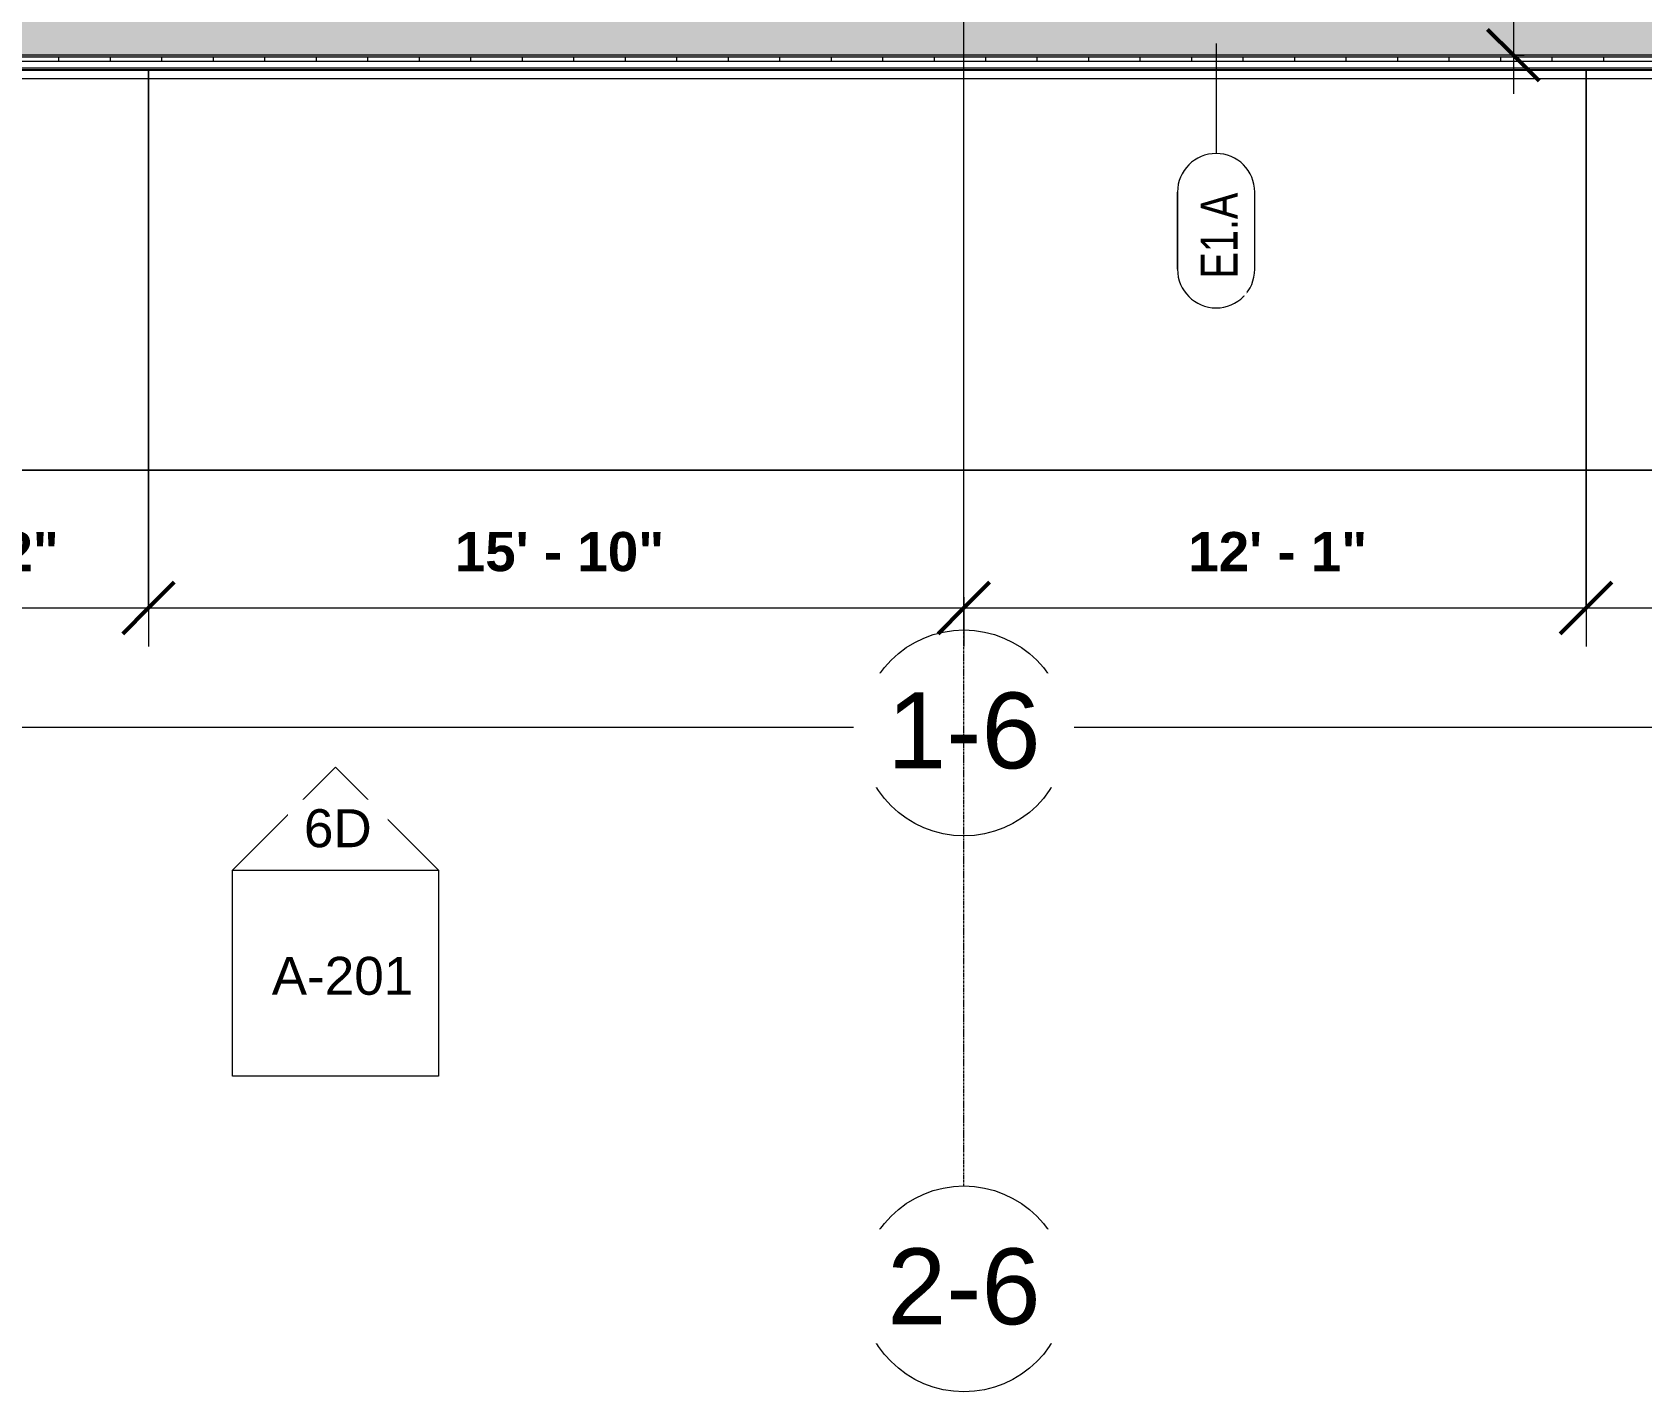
# Model space of a CAD drawing. Header units: inches. Extents: x 23906 to 26716, y -23130 to -20467.
# Drawn here: x 24605.8 to 24980.9, y -23106.9 to -22789.9 of the extents above; entities that cross this region are included whole.
import ezdxf

# ---------------------------------------------------------------- set-up
doc = ezdxf.new("R2010")
doc.units = ezdxf.units.IN
doc.header["$MEASUREMENT"] = 0
doc.linetypes.add('Grid Line 1_2_', pattern=[0.875, 0.5, -0.125, 0.125, -0.125])
for name, color, linetype, lineweight in [('A-ANNO-DIMS', 211, 'Continuous', 9), ('A-ANNO-DIMS-96', 211, 'Continuous', 9), ('A-SITE-ROAD', 130, 'Continuous', 140), ('A-SITE-SWLK', 140, 'Continuous', 140), ('A-WALL', 113, 'Continuous', 20), ('A-WALL-IDEN', 211, 'Continuous', 9), ('A-WALL-PATT', 111, 'Continuous', 50), ('C-TOPO', 7, 'Continuous', 20), ('G-ANNO-SYMB', 111, 'Continuous', 9), ('L-SITE-WALL', 31, 'Continuous', 20), ('S-GRID', 1, 'Continuous', 9), ('S-GRID-IDEN', 1, 'Continuous', 9)]:
    doc.layers.add(name, color=color, linetype=linetype, lineweight=lineweight)
doc.styles.add('Arial', font='arial.ttf', dxfattribs={"height": 17.703593})
doc.styles.add('Arial_1', font='arial.ttf', dxfattribs={"height": 8.851796})
doc.styles.add('Arial_B', font='arialbd.ttf', dxfattribs={"height": 9.132806})
doc.styles.add('Century Gothic_1', font='GOTHIC.TTF', dxfattribs={"width": 0.8, "height": 8.622671})
doc.dimstyles.new('OD_Dimension', dxfattribs={"dimscale": 12, "dimtxt": 9, "dimasz": 1, "dimexe": 0.75, "dimexo": 0.5, "dimgap": 0.5, "dimtad": 1, "dimdec": 3, "dimrnd": 0.125, "dimzin": 1, "dimdsep": 46, "dimlunit": 4, "dimtxsty": 'Arial_B', "dimblk1": 'OBLIQUE', "dimblk2": 'OBLIQUE', "dimsah": 1, "dimcen": 0.09, "dimdle": 0.75, "dimazin": 0, "dimtfac": 1, "dimtdec": 4, "dimtix": 1, "dimtmove": 0, "dimatfit": 3, "dimfxl": 1, "dimtvp": 1, "dimtfill": 1, "dimfrac": 2, "dimtolj": 1, "dimtzin": 0, "dimlwd": 13, "dimlwe": 13, "dimarcsym": 2})
doc.dimstyles.new('OD_Dimension_1', dxfattribs={"dimscale": 12, "dimtxt": 9, "dimasz": 1, "dimexe": 0.75, "dimexo": 0.5, "dimgap": 0.5, "dimtad": 1, "dimdec": 3, "dimrnd": 0.125, "dimzin": 1, "dimdsep": 46, "dimlunit": 4, "dimtxsty": 'Arial_B', "dimblk1": 'OBLIQUE', "dimblk2": 'OBLIQUE', "dimsah": 1, "dimcen": 0.09, "dimdle": 0.75, "dimazin": 0, "dimtfac": 1, "dimtdec": 4, "dimtix": 1, "dimtmove": 0, "dimatfit": 3, "dimfxl": 1, "dimtvp": 1, "dimtfill": 1, "dimfrac": 2, "dimtolj": 1, "dimtzin": 0, "dimlwd": 13, "dimlwe": 13, "dimarcsym": 2})

# ---------------------------------------------------------------- blocks, each defined once
blk = doc.blocks.new('Struct_Xcel_Sports Complex_rvt-1-Enlarged First Floor Plan _East_')
at = {"layer": 'L-SITE-WALL', "color": 43, "lineweight": 13}
blk.add_line((25074.08, -22798.8), (24243.77, -22798.8), dxfattribs=at)
blk = doc.blocks.new('Grid - Grid Head - Circle-14747-Enlarged First Floor Plan _East_')
at = {"layer": 'S-GRID-IDEN'}
blk.add_circle((0, 0), 0.25, dxfattribs=at)
blk = doc.blocks.new('Elevation - Detail Number-93309-Enlarged First Floor Plan _East_')
at = {"layer": 'G-ANNO-SYMB'}
for p, q in [((-0.25, -0.25), (-0.25, 0.25)), ((-0.25, 0.25), (0.25, 0.25)), ((0.25, 0.25), (0.25, -0.25)), ((0.25, -0.25), (-0.25, -0.25))]:
    blk.add_line(p, q, dxfattribs=at)
blk = doc.blocks.new('Elevation - Detail Number-93036-Enlarged First Floor Plan _East_')
at = {"layer": 'G-ANNO-SYMB'}
for p, q in [((0, 0.25), (-0.25, 0)), ((0.25, 0), (0, 0.25)), ((-0.25, 0), (0.25, 0))]:
    blk.add_line(p, q, dxfattribs=at)
blk = doc.blocks.new('Wall Tag - 1_4_-1369832-Enlarged First Floor Plan _East_')
at = {"layer": 'A-WALL-IDEN', "color": 153}
for p, q in [((-0.0822, 0.0968), (0.1053, 0.0968)), ((0.1053, 0.0968), (-0.0822, 0.0968)), ((-0.0822, -0.0907), (0.1053, -0.0907)), ((-0.0822, -0.0907), (0.1053, -0.0907))]:
    blk.add_line(p, q, dxfattribs=at)
for centre, start, end in [((-0.0822, 0.0031), 90, 270), ((-0.0822, 0.0031), 90, 270), ((0.1053, 0.0031), 270, 90), ((0.1053, 0.0031), 270, 90)]:
    blk.add_arc(centre, 0.0937, start, end, dxfattribs=at)
blk = doc.blocks.new('DIMBLOCK2-Enlarged First Floor Plan _East_')
at = {"layer": 'A-ANNO-DIMS-96', "lineweight": 13}
for p, q in [((24632.89, -22798.58), (24632.89, -22933.17)), ((24632.89, -22924.17), (24632.89, -22798.58)), ((24533.39, -22921.68), (24533.39, -22933.17)), ((24533.39, -22924.17), (24533.39, -22921.68)), ((24533.39, -22924.17), (24632.89, -22924.17))]:
    blk.add_line(p, q, dxfattribs=at)
at = {"layer": 'A-ANNO-DIMS-96', "lineweight": 50}
for p, q in [((24533.39, -22924.17), (24539.39, -22918.17)), ((24632.89, -22924.17), (24638.89, -22918.17)), ((24533.39, -22924.17), (24527.39, -22930.17)), ((24632.89, -22924.17), (24626.89, -22930.17))]:
    blk.add_line(p, q, dxfattribs=at)
at = {"layer": 'A-ANNO-DIMS-96', "color": 0, "lineweight": 13, "insert": (24556.07, -22906.46), "char_height": 9.1328, "width": 64.9714, "attachment_point": 1, "line_spacing_factor": 0.938532, "style": 'Arial_B', "bg_fill": 3, "box_fill_scale": 1.25, "bg_fill_color": 0, "bg_fill_transparency": 0}
blk.add_mtext('8\' - 3 1/2"', dxfattribs=at)
blk = doc.blocks.new('_Oblique')
at = {"color": 0, "linetype": 'ByBlock', "lineweight": -2}
blk.add_line((-0.5, -0.5), (0.5, 0.5), dxfattribs=at)
blk = doc.blocks.new('DIMBLOCK3-Enlarged First Floor Plan _East_')
at = {"layer": 'A-ANNO-DIMS-96', "lineweight": 13}
for p, q in [((24632.89, -22798.58), (24632.89, -22933.17)), ((24632.89, -22924.17), (24632.89, -22798.58)), ((24822.89, -22921.68), (24822.89, -22933.17)), ((24822.89, -22924.17), (24822.89, -22921.68)), ((24632.89, -22924.17), (24822.89, -22924.17))]:
    blk.add_line(p, q, dxfattribs=at)
at = {"layer": 'A-ANNO-DIMS-96', "lineweight": 50}
for p, q in [((24632.89, -22924.17), (24638.89, -22918.17)), ((24822.89, -22924.17), (24828.89, -22918.17)), ((24632.89, -22924.17), (24626.89, -22930.17)), ((24822.89, -22924.17), (24816.89, -22930.17))]:
    blk.add_line(p, q, dxfattribs=at)
at = {"layer": 'A-ANNO-DIMS-96', "color": 0, "lineweight": 13, "insert": (24704.25, -22906.46), "char_height": 9.133, "width": 56.7429, "attachment_point": 1, "line_spacing_factor": 0.938532, "style": 'Arial_B', "bg_fill": 3, "box_fill_scale": 1.25, "bg_fill_color": 0, "bg_fill_transparency": 0}
blk.add_mtext('15\' - 10"', dxfattribs=at)
blk = doc.blocks.new('DIMBLOCK4-Enlarged First Floor Plan _East_')
at = {"layer": 'A-ANNO-DIMS-96', "lineweight": 13}
for p, q in [((24967.89, -22798.58), (24967.89, -22933.17)), ((24967.89, -22924.17), (24967.89, -22798.58)), ((24822.89, -22921.68), (24822.89, -22933.17)), ((24822.89, -22924.17), (24822.89, -22921.68)), ((24822.89, -22924.17), (24967.89, -22924.17))]:
    blk.add_line(p, q, dxfattribs=at)
at = {"layer": 'A-ANNO-DIMS-96', "lineweight": 50}
for p, q in [((24822.89, -22924.17), (24828.89, -22918.17)), ((24967.89, -22924.17), (24973.89, -22918.17)), ((24822.89, -22924.17), (24816.89, -22930.17)), ((24967.89, -22924.17), (24961.89, -22930.17))]:
    blk.add_line(p, q, dxfattribs=at)
at = {"layer": 'A-ANNO-DIMS-96', "color": 0, "lineweight": 13, "insert": (24875.18, -22906.46), "char_height": 9.133, "width": 48.5143, "attachment_point": 1, "line_spacing_factor": 0.938532, "style": 'Arial_B', "bg_fill": 3, "box_fill_scale": 1.25, "bg_fill_color": 0, "bg_fill_transparency": 0}
blk.add_mtext('12\' - 1"', dxfattribs=at)
blk = doc.blocks.new('DIMBLOCK5-Enlarged First Floor Plan _East_')
at = {"layer": 'A-ANNO-DIMS-96', "lineweight": 13}
for p, q in [((24967.89, -22798.58), (24967.89, -22933.17)), ((24967.89, -22924.17), (24967.89, -22798.58)), ((25112.39, -22921.68), (25112.39, -22933.17)), ((25112.39, -22924.17), (25112.39, -22921.68)), ((24967.89, -22924.17), (25112.39, -22924.17))]:
    blk.add_line(p, q, dxfattribs=at)
at = {"layer": 'A-ANNO-DIMS-96', "lineweight": 50}
for p, q in [((24967.89, -22924.17), (24973.89, -22918.17)), ((25112.39, -22924.17), (25118.39, -22918.17)), ((24967.89, -22924.17), (24961.89, -22930.17)), ((25112.39, -22924.17), (25106.39, -22930.17))]:
    blk.add_line(p, q, dxfattribs=at)
at = {"layer": 'A-ANNO-DIMS-96', "color": 0, "lineweight": 13, "insert": (25009.64, -22906.46), "char_height": 9.1328, "width": 73.2, "attachment_point": 1, "line_spacing_factor": 0.938532, "style": 'Arial_B', "bg_fill": 3, "box_fill_scale": 1.25, "bg_fill_color": 0, "bg_fill_transparency": 0}
blk.add_mtext('12\' - 0 1/2"', dxfattribs=at)
blk = doc.blocks.new('DIMBLOCK29-Enlarged First Floor Plan _East_')
at = {"layer": 'A-ANNO-DIMS-96', "lineweight": 50}
for p, q in [((24950.95, -22625.37), (24944.95, -22619.37)), ((24950.95, -22625.37), (24956.95, -22631.37)), ((24950.95, -22795.3), (24944.95, -22789.3)), ((24950.95, -22795.3), (24956.95, -22801.3))]:
    blk.add_line(p, q, dxfattribs=at)
at = {"layer": 'A-ANNO-DIMS-96', "lineweight": 13}
for p, q in [((24961.89, -22625.37), (24941.95, -22625.37)), ((24950.95, -22625.37), (24950.95, -22804.3)), ((24950.95, -22625.37), (24961.89, -22625.37)), ((24953.43, -22795.3), (24941.95, -22795.3)), ((24950.95, -22795.3), (24953.43, -22795.3))]:
    blk.add_line(p, q, dxfattribs=at)
at = {"layer": 'A-ANNO-DIMS-96', "color": 0, "lineweight": 13, "insert": (24933.24, -22740.83), "char_height": 9.1328, "width": 73.2, "attachment_point": 1, "rotation": 90, "line_spacing_factor": 0.938532, "style": 'Arial_B', "bg_fill": 3, "box_fill_scale": 1.25, "bg_fill_color": 0, "bg_fill_transparency": 0}
blk.add_mtext('14\' - 1 7/8"', dxfattribs=at)

msp = doc.modelspace()

# ---------------------------------------------------------------- hatches: boundary and pattern name
at = {"layer": 'A-WALL-PATT', "lineweight": 9}
h = msp.add_hatch(dxfattribs=at)
h.set_pattern_fill('FP_9', color=8, style=0, pattern_type=2)
h.set_pattern_definition([(161.57, (0.48, 0.48), (-3.839953776, -1.544e-05), [0, -27.322, 3.034, 0]), (18.43, (-0.48, 0.48), (-3.839953776, 1.544e-05), [0, -27.322, 3.034, 0]), (108.43, (0.48, 0.48), (1.919622, -9.60052459), [9.106, -21.25]), (71.57, (-0.48, 0.48), (1.919622, 9.60052459), [9.106, -21.25])])
h.paths.add_polyline_path([(24244.7652, -22795.3028), (25073.3277, -22795.3028), (25073.3277, -22787.3028), (24244.7652, -22787.3028), (24244.7652, -22791.8686)], flags=0)
h = msp.add_hatch(dxfattribs=at)
h.set_pattern_fill('FP_10', color=8, style=0, pattern_type=2)
h.set_pattern_definition([(0, (0, 0), (15.36, 3.84), [1.267, -10.253, 1.267, -10.253, -61.44]), (0, (0, 0), (15.36, 3.84), [-23.04, 1.267, -21.773, 1.267, -10.253, -26.88]), (0, (0, 0), (15.36, 3.84), [-57.6, 1.267, -6.413, 1.267, -17.933]), (120, (5.76, 1.92), (-11.00553755, 11.3821502), [1.267, -10.253, 1.267, -10.253, -61.44]), (120, (5.76, 1.92), (-11.00553755, 11.3821502), [-23.04, 1.267, -21.773, 1.267, -10.253, -26.88]), (120, (5.76, 1.92), (-11.00553755, 11.3821502), [-57.6, 1.267, -6.413, 1.267, -17.933]), (240, (7.68, 9.6), (-4.35446245, -15.2221502), [1.267, -10.253, 1.267, -10.253, -61.44]), (240, (7.68, 9.6), (-4.35446245, -15.2221502), [-23.04, 1.267, -21.773, 1.267, -10.253, -26.88]), (240, (7.68, 9.6), (-4.35446245, -15.2221502), [-57.6, 1.267, -6.413, 1.267, -17.933])])
h.paths.add_polyline_path([(24244.7652, -22795.8028), (25073.3277, -22795.8028), (25073.3277, -22795.3028), (24244.7652, -22795.3028)], flags=0)
h = msp.add_hatch(dxfattribs=at)
h.set_pattern_fill('FP_11', color=8, style=0, pattern_type=2)
h.set_pattern_definition([(0, (0, 0), (0, 12), []), (90, (0, 0), (-12, 7e-16), [])])
h.paths.add_polyline_path([(24244.7652, -22796.8028), (25073.3277, -22796.8028), (25073.3277, -22795.8028), (24244.7652, -22795.8028)], flags=0)

# ---------------------------------------------------------------- linework, layer by layer
at = {"layer": 'A-SITE-ROAD', "color": 43, "lineweight": 13}
msp.add_line((26158.8934, -22952.0675), (24207.1045, -22952.0675), dxfattribs=at)
at = {"layer": 'A-SITE-SWLK', "color": 43, "lineweight": 13}
msp.add_line((24244.0152, -22892.0675), (25981.0152, -22892.0675), dxfattribs=at)
at = {"layer": 'A-WALL', "color": 7}
for p, q in [((25073.3277, -22795.3028), (24244.7652, -22795.3028)), ((25074.0777, -22796.8028), (24244.0152, -22796.8028)), ((25074.0777, -22798.3028), (24244.0152, -22798.3028)), ((24244.0152, -22798.6153), (25074.0777, -22798.6153)), ((25073.3277, -22795.8028), (24244.7652, -22795.8028))]:
    msp.add_line(p, q, dxfattribs=at)
at = {"layer": 'A-WALL-IDEN', "color": 153}
msp.add_line((24881.6772, -22792.5841), (24881.6772, -22818.2292), dxfattribs=at)
at = {"layer": 'C-TOPO', "color": 43, "lineweight": 13}
for p, q in [((24244.0151, -22892.0669), (25981.0166, -22892.0669)), ((25981.0166, -22892.0669), (24244.0151, -22892.0669)), ((26363.8965, -22952.0669), (24207.1045, -22952.0669)), ((26284.8896, -22952.0669), (24207.1045, -22952.0669))]:
    msp.add_line(p, q, dxfattribs=at)
at = {"layer": 'L-SITE-WALL', "color": 43, "lineweight": 13}
for p, q in [((24243.7652, -22798.8028), (25074.0777, -22798.8028)), ((25232.8238, -22800.8028), (24207.1045, -22800.8028))]:
    msp.add_line(p, q, dxfattribs=at)
at = {"layer": 'S-GRID', "linetype": 'Grid Line 1_2_'}
for p, q in [((24822.8902, -22929.3071), (24822.8902, -20749.6602)), ((26379.3416, -22795.3028), (24060.5184, -22795.3028)), ((26487.9342, -22795.3028), (24198.0224, -22795.3028))]:
    msp.add_line(p, q, dxfattribs=at)

# ---------------------------------------------------------------- block references
at = {"layer": 'A-WALL-IDEN', "color": 153, "xscale": 95.99999999999994, "yscale": 95.99999999999994, "zscale": 95.99999999999994, "rotation": 89.99999999999991}
msp.add_blockref('Wall Tag - 1_4_-1369832-Enlarged First Floor Plan _East_', (24881.9709, -22837.3339), dxfattribs=at)
at = {"layer": 'G-ANNO-SYMB', "xscale": 95.99999999999994, "yscale": 95.99999999999994, "zscale": 95.99999999999994}
for name, p in [('Elevation - Detail Number-93036-Enlarged First Floor Plan _East_', (24676.4813, -22985.3154)), ('Elevation - Detail Number-93309-Enlarged First Floor Plan _East_', (24676.4813, -23009.3154))]:
    msp.add_blockref(name, p, dxfattribs=at)
at = {"layer": 'S-GRID-IDEN', "xscale": 95.99999999999994, "yscale": 95.99999999999994, "zscale": 95.99999999999994}
for p in [(24822.8902, -22953.3071), (24822.8902, -23082.9049)]:
    msp.add_blockref('Grid - Grid Head - Circle-14747-Enlarged First Floor Plan _East_', p, dxfattribs=at)

# ---------------------------------------------------------------- next in the draw order: texts
at = {"layer": 'A-WALL-IDEN', "insert": (24878.0366, -22837.3627), "char_height": 8.62267, "width": 23.76, "attachment_point": 2, "rotation": 90, "line_spacing_factor": 0.984117, "style": 'Century Gothic_1', "bg_fill": 3, "box_fill_scale": 1.25, "bg_fill_color": 0, "bg_fill_transparency": 0}
msp.add_mtext('E1.A', dxfattribs=at)
at = {"layer": 'G-ANNO-SYMB', "char_height": 8.8518, "attachment_point": 2, "line_spacing_factor": 0.938532, "style": 'Arial_1', "bg_fill": 3, "box_fill_scale": 1.25, "bg_fill_color": 0, "bg_fill_transparency": 0}
for s, insert, width in [('6D', (24676.9993, -22971.0925), 18.792), ('A-201', (24678.0788, -23005.502), 39.312)]:
    msp.add_mtext(s, dxfattribs=dict(at, insert=insert, width=width))
at = {"layer": 'S-GRID-IDEN', "char_height": 17.70359, "width": 42.552, "attachment_point": 2, "line_spacing_factor": 0.938532, "style": 'Arial', "bg_fill": 3, "box_fill_scale": 1.25, "bg_fill_color": 0, "bg_fill_transparency": 0}
for s, insert in [('1-6', (24822.8856, -22943.8703)), ('2-6', (24822.8856, -23073.468))]:
    msp.add_mtext(s, dxfattribs=dict(at, insert=insert))

# ---------------------------------------------------------------- next in the draw order: dimensions: what is measured, and where the dimension line sits
at = {"layer": 'A-ANNO-DIMS', "lineweight": 13}
dim = msp.add_linear_dim(base=(24632.8902, -22924.1655), p1=(24533.3902, -22915.6802), p2=(24632.8902, -22792.5841), dimstyle='OD_Dimension_1', override={"dimpost": '<>', "dimfxl": 158.281127}, dxfattribs=at)
dim.commit()
dim.dimension.update_dxf_attribs({"geometry": 'DIMBLOCK2-Enlarged First Floor Plan _East_', "text_midpoint": (24583.1402, -22913.4402)})

# ---------------------------------------------------------------- next in the draw order: linework, layer by layer
at = {"layer": 'S-GRID', "linetype": 'Grid Line 1_2_'}
msp.add_line((24822.8902, -23058.9049), (24822.8902, -20902.4278), dxfattribs=at)

# ---------------------------------------------------------------- next in the draw order: dimensions: what is measured, and where the dimension line sits
at = {"layer": 'A-ANNO-DIMS', "lineweight": 13}
dim = msp.add_linear_dim(base=(24822.8902, -22924.1655), p1=(24632.8902, -22792.5841), p2=(24822.8902, -22915.6802), dimstyle='OD_Dimension', override={"dimpost": '<>', "dimfxl": 226.390515}, dxfattribs=at)
dim.commit()
dim.dimension.update_dxf_attribs({"geometry": 'DIMBLOCK3-Enlarged First Floor Plan _East_', "text_midpoint": (24727.8902, -22913.5025)})

# ---------------------------------------------------------------- next in the draw order: dimensions: what is measured, and where the dimension line sits
dim = msp.add_linear_dim(base=(24967.8902, -22924.1655), p1=(24822.8902, -22915.6802), p2=(24967.8902, -22792.5841), dimstyle='OD_Dimension_1', override={"dimpost": '<>', "dimfxl": 190.204272}, dxfattribs=at)
dim.commit()
dim.dimension.update_dxf_attribs({"geometry": 'DIMBLOCK4-Enlarged First Floor Plan _East_', "text_midpoint": (24895.3902, -22913.5804)})

# ---------------------------------------------------------------- next in the draw order: dimensions: what is measured, and where the dimension line sits
dim = msp.add_linear_dim(base=(25112.3902, -22924.1655), p1=(24967.8902, -22792.5841), p2=(25112.3902, -22915.6802), dimstyle='OD_Dimension', override={"dimpost": '<>', "dimfxl": 189.823379}, dxfattribs=at)
dim.commit()
dim.dimension.update_dxf_attribs({"geometry": 'DIMBLOCK5-Enlarged First Floor Plan _East_', "text_midpoint": (25040.1402, -22913.4434)})

# ---------------------------------------------------------------- next in the draw order: dimensions: what is measured, and where the dimension line sits
dim = msp.add_linear_dim(base=(24950.9468331022, -22795.3028103972), p1=(24967.8902253514, -22625.3653103976), p2=(24959.4321144764, -22795.3028103972), angle=90, dimstyle='OD_Dimension', override={"dimpost": '<>', "dimfxl": 170.147858}, dxfattribs=at)
dim.commit()
dim.dimension.update_dxf_attribs({"geometry": 'DIMBLOCK29-Enlarged First Floor Plan _East_', "text_midpoint": (24940.2215716748, -22710.3340603974)})

# ---------------------------------------------------------------- next in the draw order: block references
at = {"lineweight": 5}
msp.add_blockref('Struct_Xcel_Sports Complex_rvt-1-Enlarged First Floor Plan _East_', (0, 0), dxfattribs=at)

doc.saveas('drawing.dxf')
